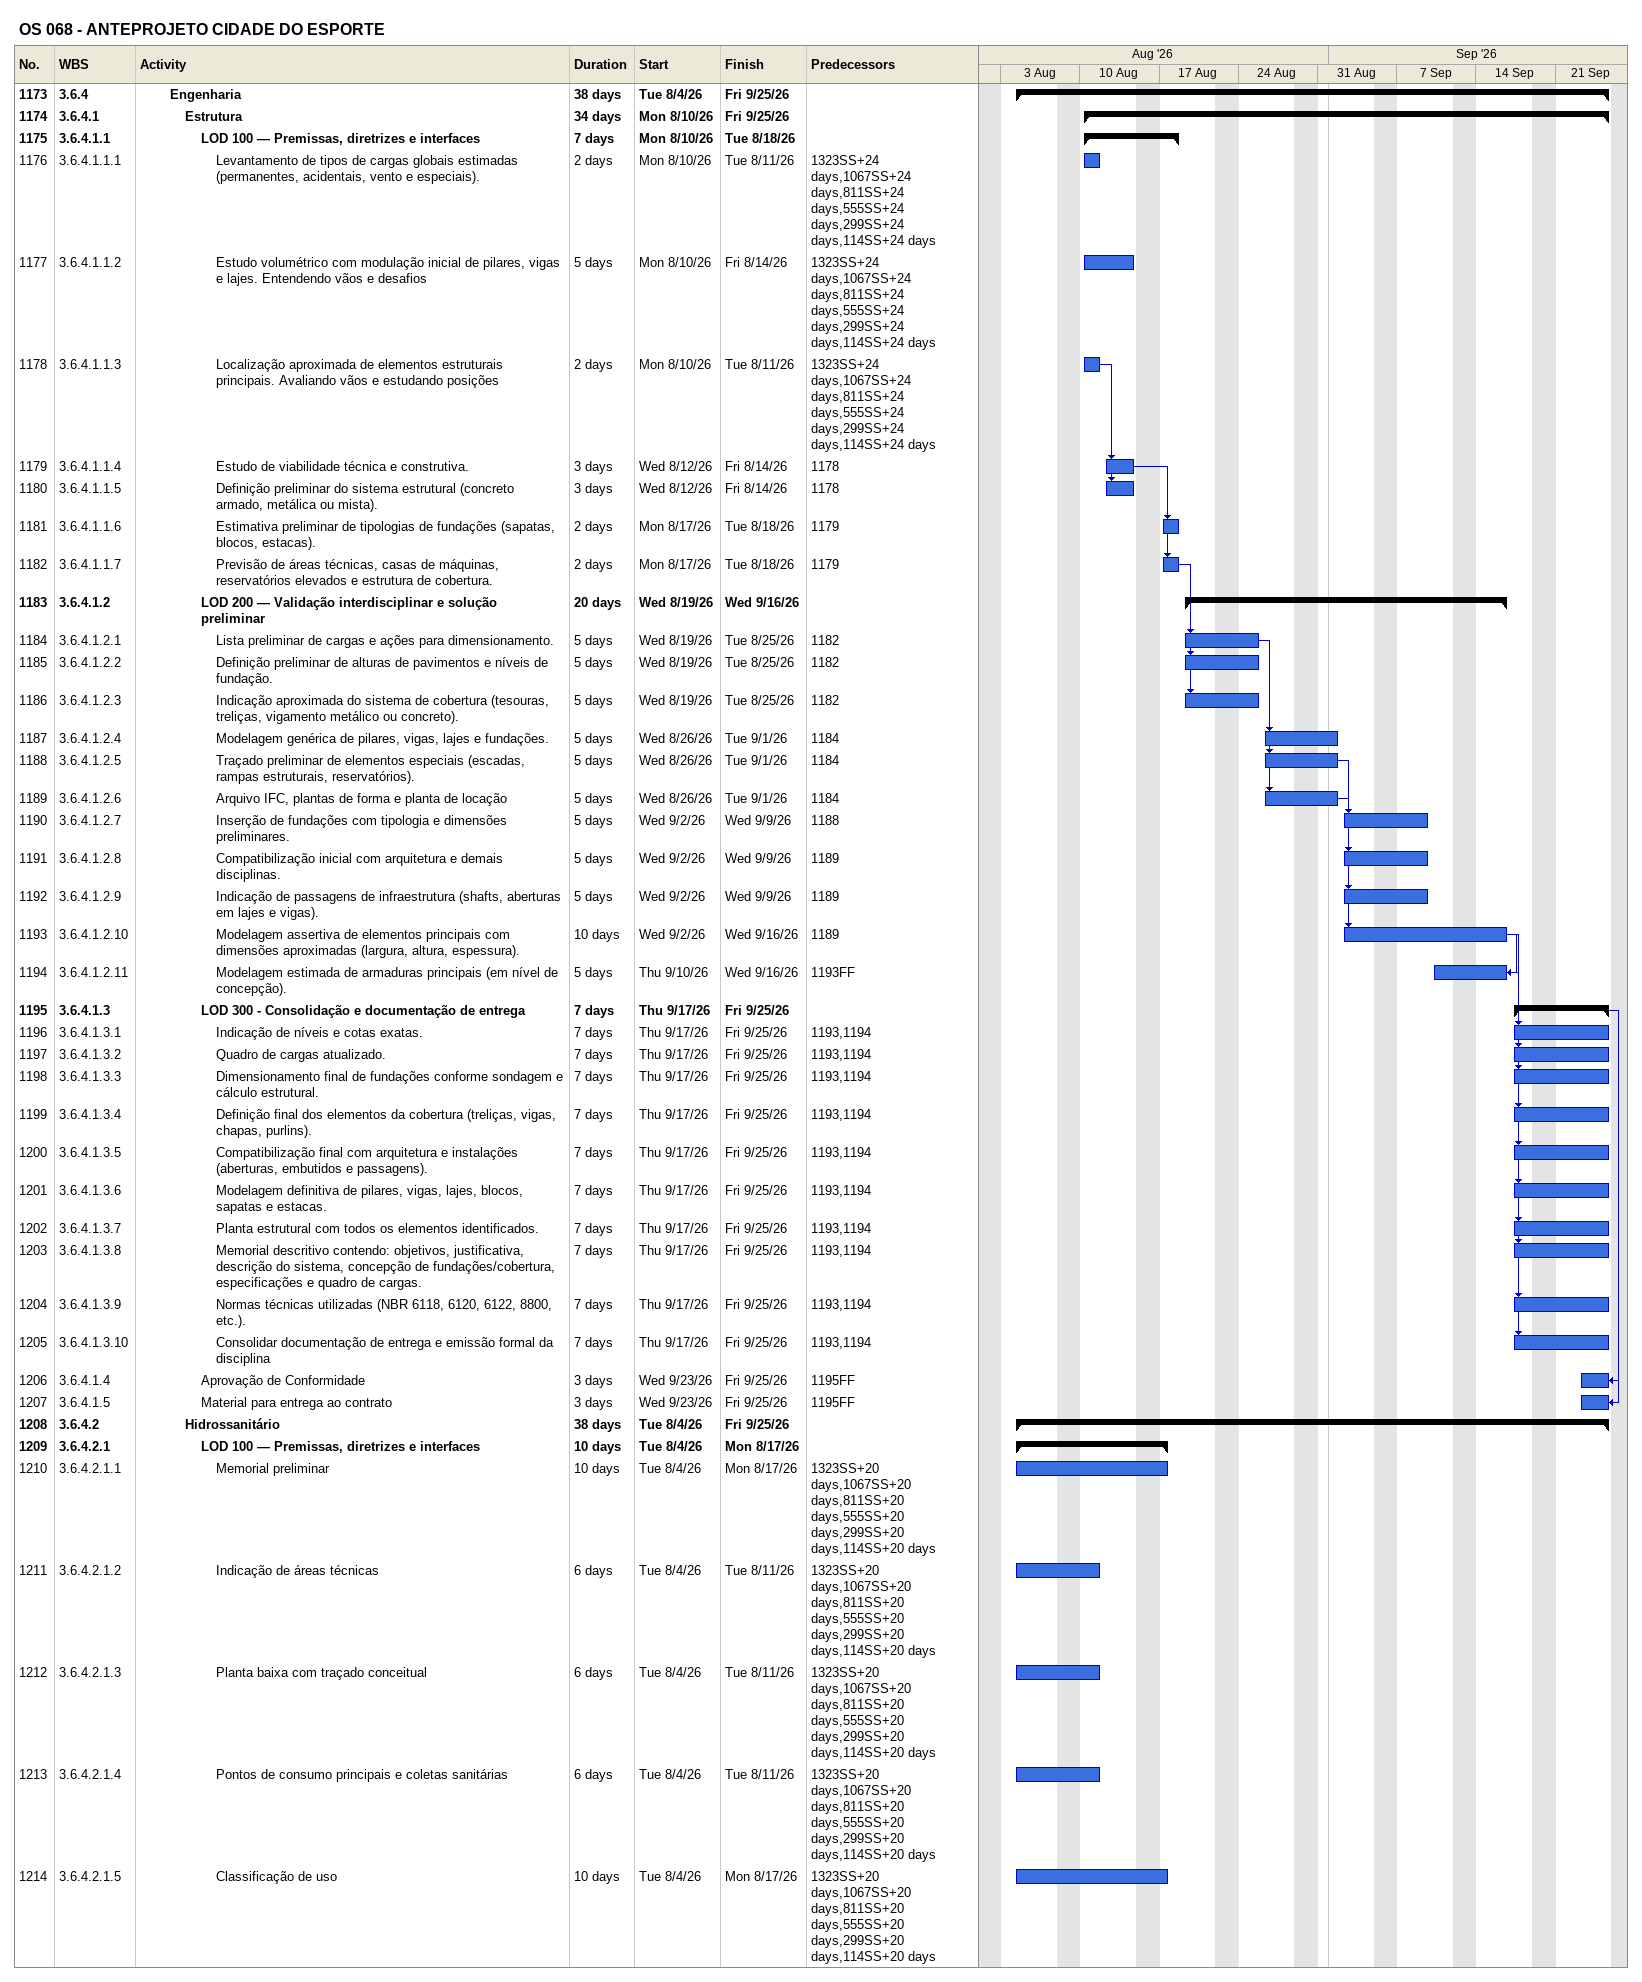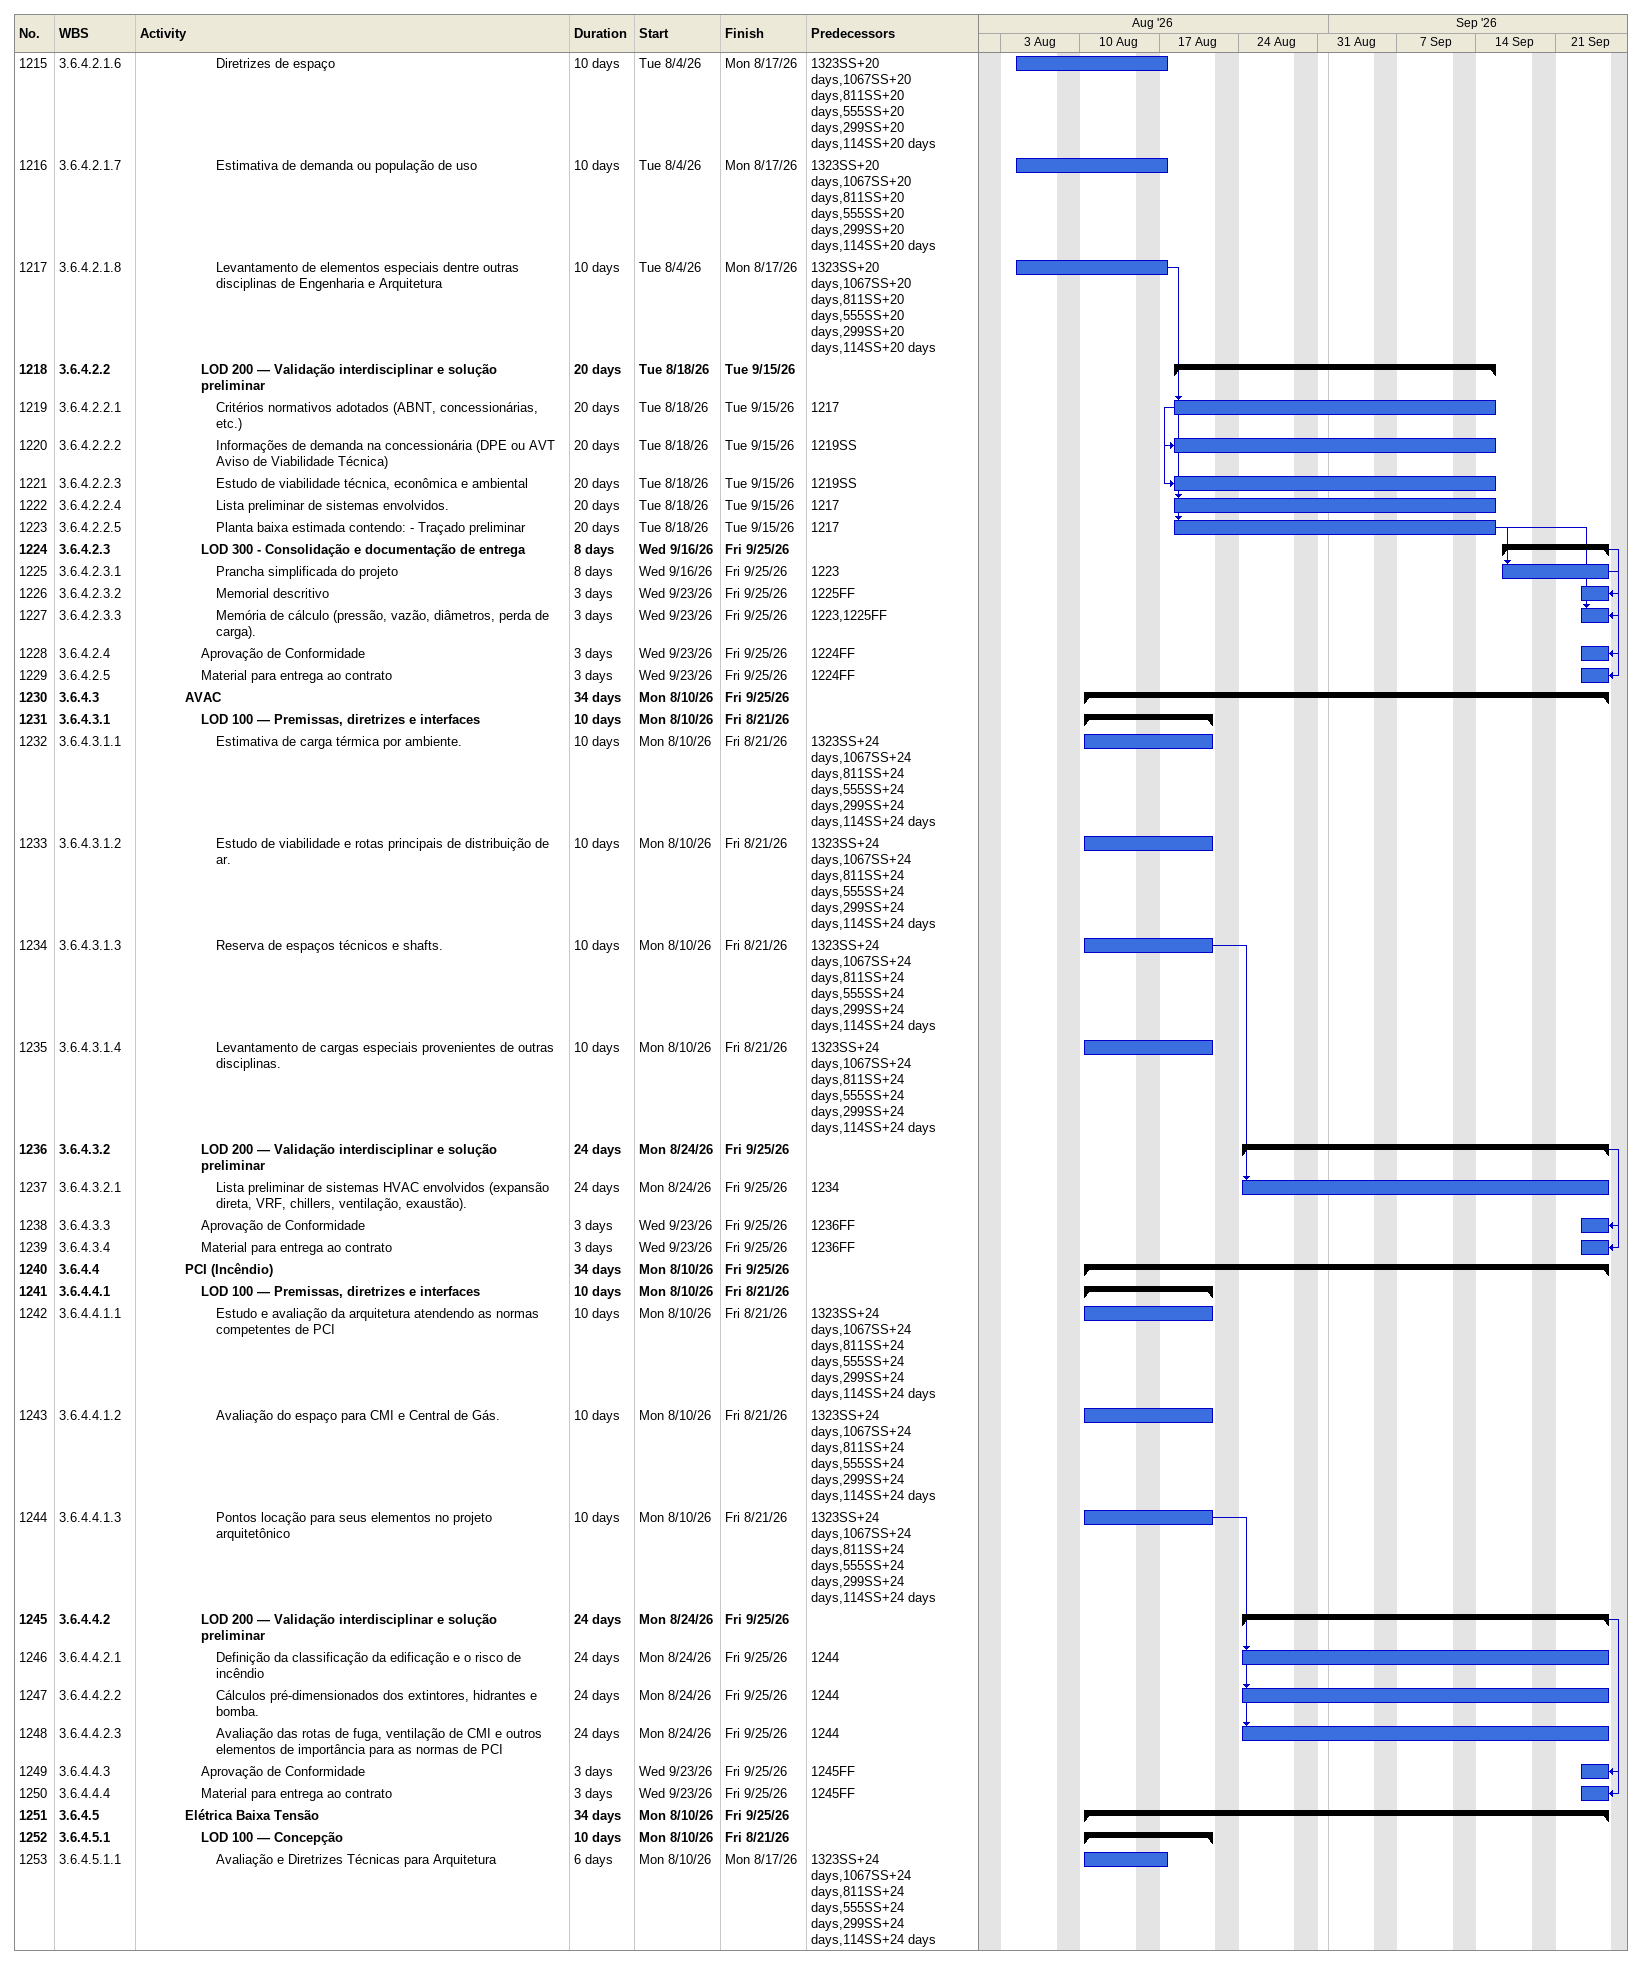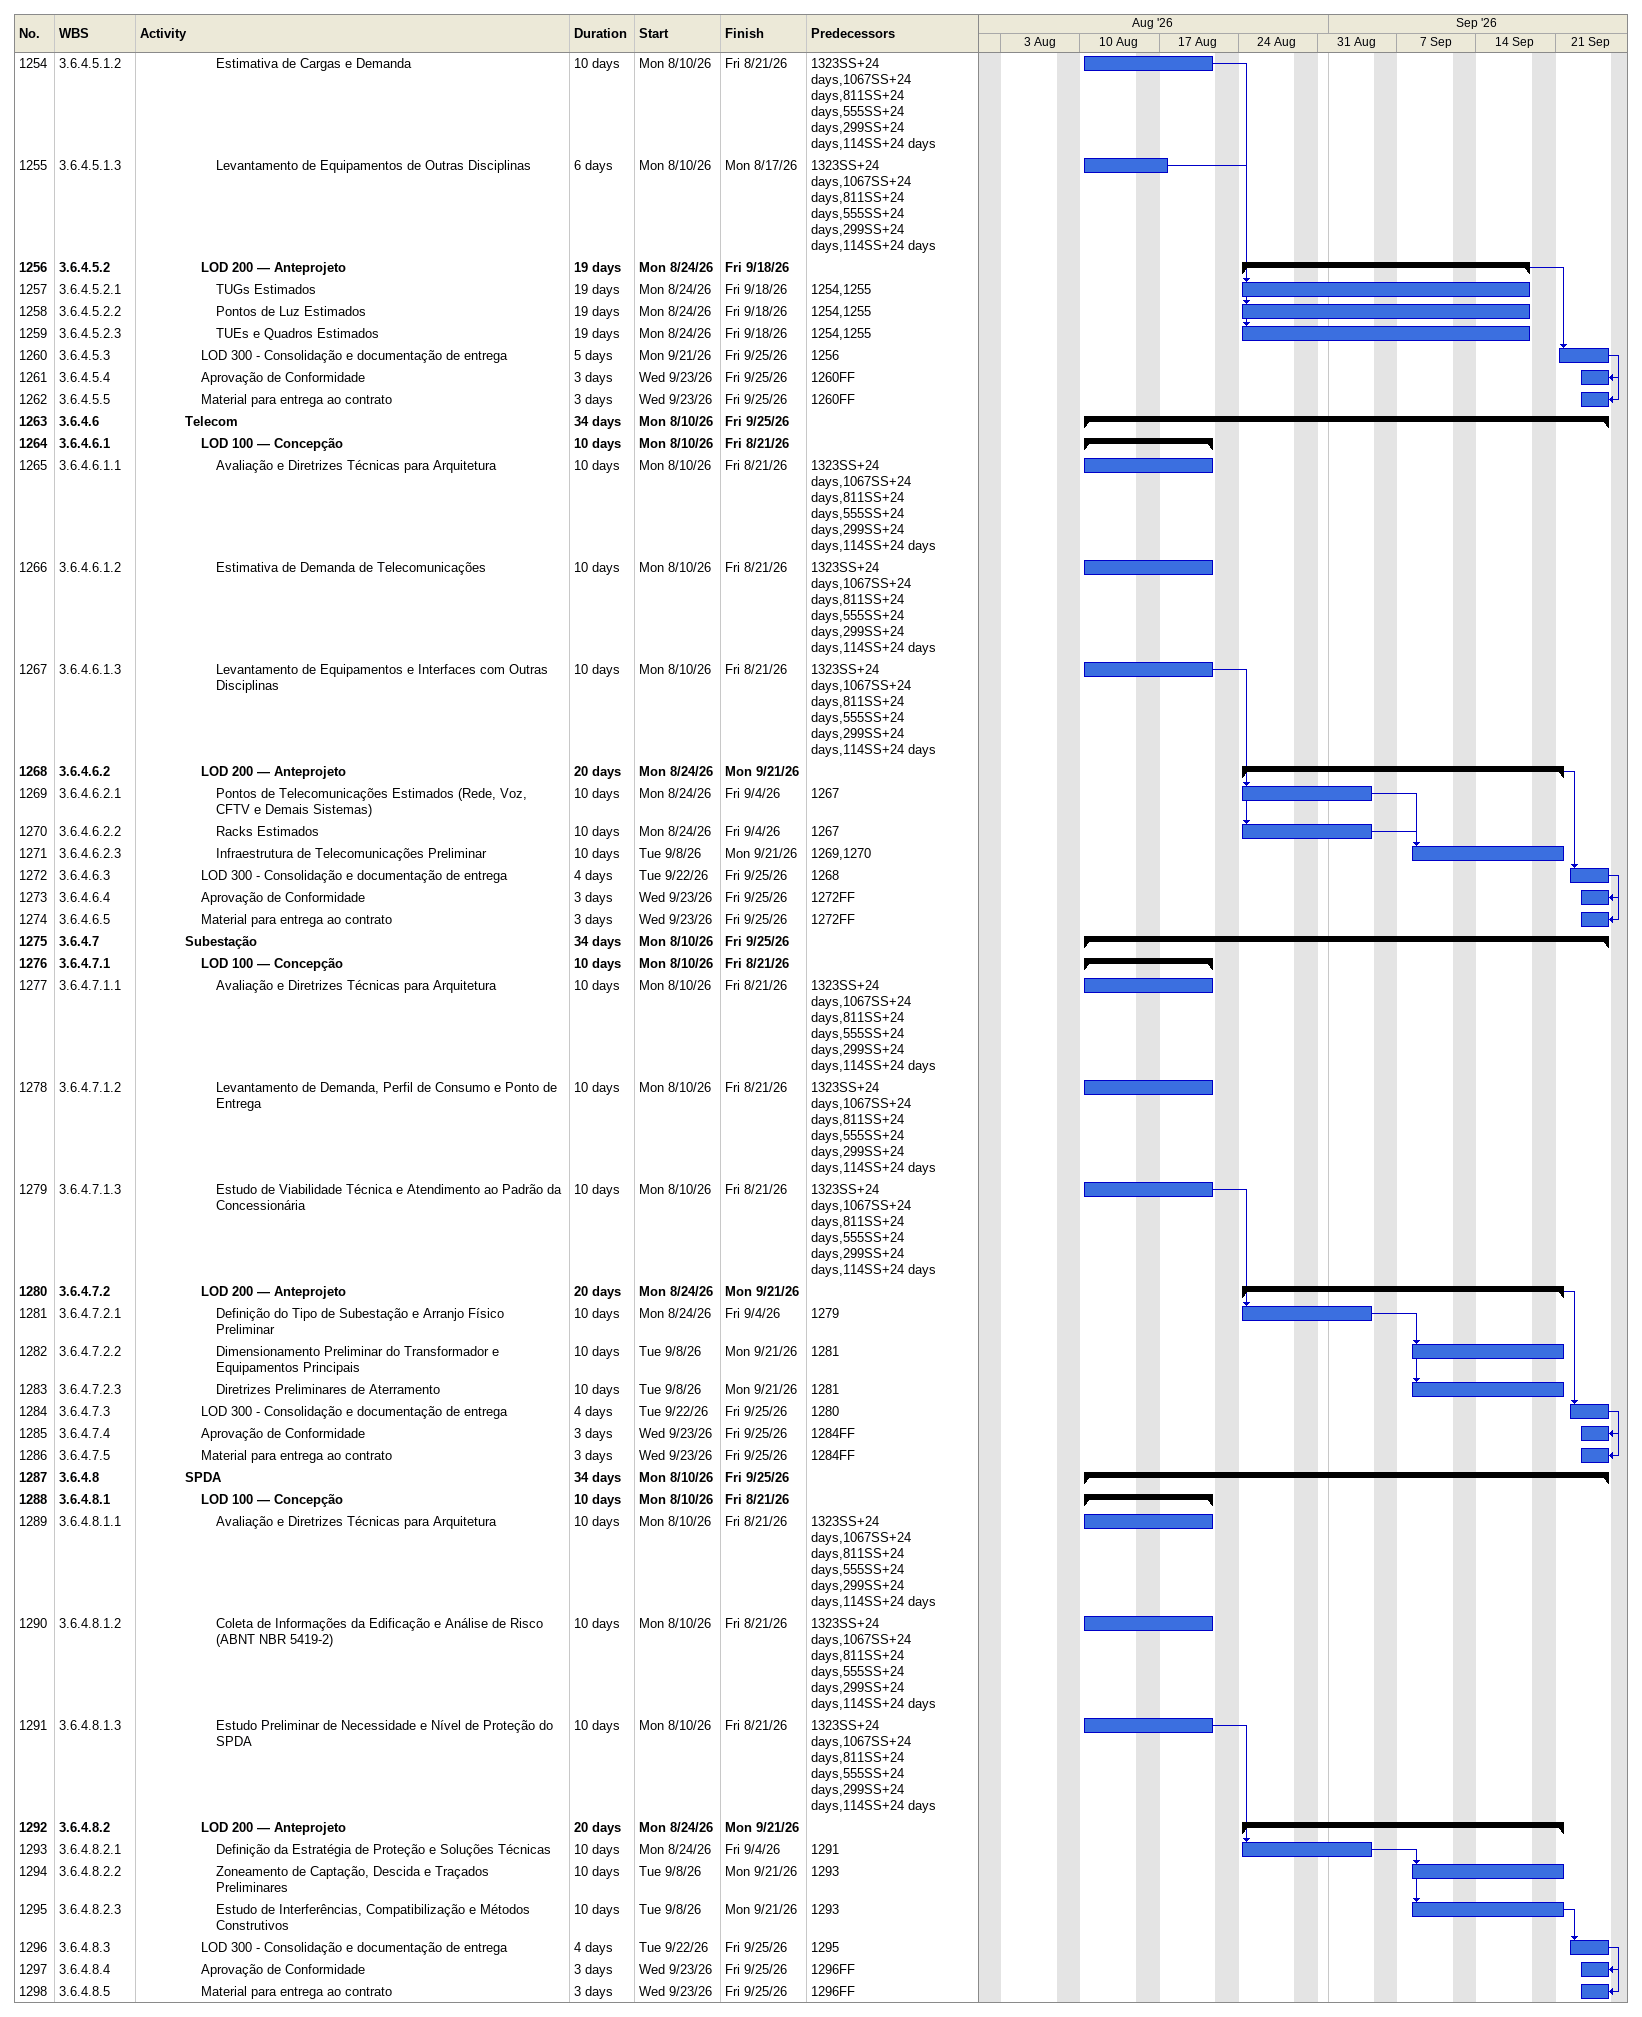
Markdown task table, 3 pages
OS 068 - ANTEPROJETO CIDADE DO ESPORTE

| ID | WBS | Task | Duration | Start | Finish | Predecessors |
|---|---|---|---|---|---|---|
| 1173 | 3.6.4 | **Engenharia** | 38d | 2026-08-04 | 2026-09-25 |  |
| 1174 | 3.6.4.1 | **Estrutura** | 34d | 2026-08-10 | 2026-09-25 |  |
| 1175 | 3.6.4.1.1 | **LOD 100 — Premissas, diretrizes e interfaces** | 7d | 2026-08-10 | 2026-08-18 |  |
| 1176 | 3.6.4.1.1.1 | Levantamento de tipos de cargas globais estimadas (permanentes, acidentais, vento e especiais). | 2d | 2026-08-10 | 2026-08-11 | 1323SS+24d, 1067SS+24d, 811SS+24d, 555SS+24d, 299SS+24d, 114SS+24d |
| 1177 | 3.6.4.1.1.2 | Estudo volumétrico com modulação inicial de pilares, vigas e lajes. Entendendo vãos e desafios | 5d | 2026-08-10 | 2026-08-14 | 1323SS+24d, 1067SS+24d, 811SS+24d, 555SS+24d, 299SS+24d, 114SS+24d |
| 1178 | 3.6.4.1.1.3 | Localização aproximada de elementos estruturais principais. Avaliando vãos e estudando posições | 2d | 2026-08-10 | 2026-08-11 | 1323SS+24d, 1067SS+24d, 811SS+24d, 555SS+24d, 299SS+24d, 114SS+24d |
| 1179 | 3.6.4.1.1.4 | Estudo de viabilidade técnica e construtiva. | 3d | 2026-08-12 | 2026-08-14 | 1178 |
| 1180 | 3.6.4.1.1.5 | Definição preliminar do sistema estrutural (concreto armado, metálica ou mista). | 3d | 2026-08-12 | 2026-08-14 | 1178 |
| 1181 | 3.6.4.1.1.6 | Estimativa preliminar de tipologias de fundações (sapatas, blocos, estacas). | 2d | 2026-08-17 | 2026-08-18 | 1179 |
| 1182 | 3.6.4.1.1.7 | Previsão de áreas técnicas, casas de máquinas, reservatórios elevados e estrutura de cobertura. | 2d | 2026-08-17 | 2026-08-18 | 1179 |
| 1183 | 3.6.4.1.2 | **LOD 200 — Validação interdisciplinar e solução preliminar** | 20d | 2026-08-19 | 2026-09-16 |  |
| 1184 | 3.6.4.1.2.1 | Lista preliminar de cargas e ações para dimensionamento. | 5d | 2026-08-19 | 2026-08-25 | 1182 |
| 1185 | 3.6.4.1.2.2 | Definição preliminar de alturas de pavimentos e níveis de fundação. | 5d | 2026-08-19 | 2026-08-25 | 1182 |
| 1186 | 3.6.4.1.2.3 | Indicação aproximada do sistema de cobertura (tesouras, treliças, vigamento metálico ou concreto). | 5d | 2026-08-19 | 2026-08-25 | 1182 |
| 1187 | 3.6.4.1.2.4 | Modelagem genérica de pilares, vigas, lajes e fundações. | 5d | 2026-08-26 | 2026-09-01 | 1184 |
| 1188 | 3.6.4.1.2.5 | Traçado preliminar de elementos especiais (escadas, rampas estruturais, reservatórios). | 5d | 2026-08-26 | 2026-09-01 | 1184 |
| 1189 | 3.6.4.1.2.6 | Arquivo IFC, plantas de forma e planta de locação | 5d | 2026-08-26 | 2026-09-01 | 1184 |
| 1190 | 3.6.4.1.2.7 | Inserção de fundações com tipologia e dimensões preliminares. | 5d | 2026-09-02 | 2026-09-09 | 1188 |
| 1191 | 3.6.4.1.2.8 | Compatibilização inicial com arquitetura e demais disciplinas. | 5d | 2026-09-02 | 2026-09-09 | 1189 |
| 1192 | 3.6.4.1.2.9 | Indicação de passagens de infraestrutura (shafts, aberturas em lajes e vigas). | 5d | 2026-09-02 | 2026-09-09 | 1189 |
| 1193 | 3.6.4.1.2.10 | Modelagem assertiva de elementos principais com dimensões aproximadas (largura, altura, espessura). | 10d | 2026-09-02 | 2026-09-16 | 1189 |
| 1194 | 3.6.4.1.2.11 | Modelagem estimada de armaduras principais (em nível de concepção). | 5d | 2026-09-10 | 2026-09-16 | 1193FF |
| 1195 | 3.6.4.1.3 | **LOD 300 - Consolidação e documentação de entrega** | 7d | 2026-09-17 | 2026-09-25 |  |
| 1196 | 3.6.4.1.3.1 | Indicação de níveis e cotas exatas. | 7d | 2026-09-17 | 2026-09-25 | 1193, 1194 |
| 1197 | 3.6.4.1.3.2 | Quadro de cargas atualizado. | 7d | 2026-09-17 | 2026-09-25 | 1193, 1194 |
| 1198 | 3.6.4.1.3.3 | Dimensionamento final de fundações conforme sondagem e cálculo estrutural. | 7d | 2026-09-17 | 2026-09-25 | 1193, 1194 |
| 1199 | 3.6.4.1.3.4 | Definição final dos elementos da cobertura (treliças, vigas, chapas, purlins). | 7d | 2026-09-17 | 2026-09-25 | 1193, 1194 |
| 1200 | 3.6.4.1.3.5 | Compatibilização final com arquitetura e instalações (aberturas, embutidos e passagens). | 7d | 2026-09-17 | 2026-09-25 | 1193, 1194 |
| 1201 | 3.6.4.1.3.6 | Modelagem definitiva de pilares, vigas, lajes, blocos, sapatas e estacas. | 7d | 2026-09-17 | 2026-09-25 | 1193, 1194 |
| 1202 | 3.6.4.1.3.7 | Planta estrutural com todos os elementos identificados. | 7d | 2026-09-17 | 2026-09-25 | 1193, 1194 |
| 1203 | 3.6.4.1.3.8 | Memorial descritivo contendo: objetivos, justificativa, descrição do sistema, concepção de fundações/cobertura, especificações e quadro de cargas. | 7d | 2026-09-17 | 2026-09-25 | 1193, 1194 |
| 1204 | 3.6.4.1.3.9 | Normas técnicas utilizadas (NBR 6118, 6120, 6122, 8800, etc.). | 7d | 2026-09-17 | 2026-09-25 | 1193, 1194 |
| 1205 | 3.6.4.1.3.10 | Consolidar documentação de entrega e emissão formal da disciplina | 7d | 2026-09-17 | 2026-09-25 | 1193, 1194 |
| 1206 | 3.6.4.1.4 | Aprovação de Conformidade | 3d | 2026-09-23 | 2026-09-25 | 1195FF |
| 1207 | 3.6.4.1.5 | Material para entrega ao contrato | 3d | 2026-09-23 | 2026-09-25 | 1195FF |
| 1208 | 3.6.4.2 | **Hidrossanitário** | 38d | 2026-08-04 | 2026-09-25 |  |
| 1209 | 3.6.4.2.1 | **LOD 100 — Premissas, diretrizes e interfaces** | 10d | 2026-08-04 | 2026-08-17 |  |
| 1210 | 3.6.4.2.1.1 | Memorial preliminar | 10d | 2026-08-04 | 2026-08-17 | 1323SS+20d, 1067SS+20d, 811SS+20d, 555SS+20d, 299SS+20d, 114SS+20d |
| 1211 | 3.6.4.2.1.2 | Indicação de áreas técnicas | 6d | 2026-08-04 | 2026-08-11 | 1323SS+20d, 1067SS+20d, 811SS+20d, 555SS+20d, 299SS+20d, 114SS+20d |
| 1212 | 3.6.4.2.1.3 | Planta baixa com traçado conceitual | 6d | 2026-08-04 | 2026-08-11 | 1323SS+20d, 1067SS+20d, 811SS+20d, 555SS+20d, 299SS+20d, 114SS+20d |
| 1213 | 3.6.4.2.1.4 | Pontos de consumo principais e coletas sanitárias | 6d | 2026-08-04 | 2026-08-11 | 1323SS+20d, 1067SS+20d, 811SS+20d, 555SS+20d, 299SS+20d, 114SS+20d |
| 1214 | 3.6.4.2.1.5 | Classificação de uso | 10d | 2026-08-04 | 2026-08-17 | 1323SS+20d, 1067SS+20d, 811SS+20d, 555SS+20d, 299SS+20d, 114SS+20d |
| 1215 | 3.6.4.2.1.6 | Diretrizes de espaço | 10d | 2026-08-04 | 2026-08-17 | 1323SS+20d, 1067SS+20d, 811SS+20d, 555SS+20d, 299SS+20d, 114SS+20d |
| 1216 | 3.6.4.2.1.7 | Estimativa de demanda ou população de uso | 10d | 2026-08-04 | 2026-08-17 | 1323SS+20d, 1067SS+20d, 811SS+20d, 555SS+20d, 299SS+20d, 114SS+20d |
| 1217 | 3.6.4.2.1.8 | Levantamento de elementos especiais dentre outras disciplinas de Engenharia e Arquitetura | 10d | 2026-08-04 | 2026-08-17 | 1323SS+20d, 1067SS+20d, 811SS+20d, 555SS+20d, 299SS+20d, 114SS+20d |
| 1218 | 3.6.4.2.2 | **LOD 200 — Validação interdisciplinar e solução preliminar** | 20d | 2026-08-18 | 2026-09-15 |  |
| 1219 | 3.6.4.2.2.1 | Critérios normativos adotados (ABNT, concessionárias, etc.) | 20d | 2026-08-18 | 2026-09-15 | 1217 |
| 1220 | 3.6.4.2.2.2 | Informações de demanda na concessionária (DPE ou AVT Aviso de Viabilidade Técnica) | 20d | 2026-08-18 | 2026-09-15 | 1219SS |
| 1221 | 3.6.4.2.2.3 | Estudo de viabilidade técnica, econômica e ambiental | 20d | 2026-08-18 | 2026-09-15 | 1219SS |
| 1222 | 3.6.4.2.2.4 | Lista preliminar de sistemas envolvidos. | 20d | 2026-08-18 | 2026-09-15 | 1217 |
| 1223 | 3.6.4.2.2.5 | Planta baixa estimada contendo: - Traçado preliminar | 20d | 2026-08-18 | 2026-09-15 | 1217 |
| 1224 | 3.6.4.2.3 | **LOD 300 - Consolidação e documentação de entrega** | 8d | 2026-09-16 | 2026-09-25 |  |
| 1225 | 3.6.4.2.3.1 | Prancha simplificada do projeto | 8d | 2026-09-16 | 2026-09-25 | 1223 |
| 1226 | 3.6.4.2.3.2 | Memorial descritivo | 3d | 2026-09-23 | 2026-09-25 | 1225FF |
| 1227 | 3.6.4.2.3.3 | Memória de cálculo (pressão, vazão, diâmetros, perda de carga). | 3d | 2026-09-23 | 2026-09-25 | 1223, 1225FF |
| 1228 | 3.6.4.2.4 | Aprovação de Conformidade | 3d | 2026-09-23 | 2026-09-25 | 1224FF |
| 1229 | 3.6.4.2.5 | Material para entrega ao contrato | 3d | 2026-09-23 | 2026-09-25 | 1224FF |
| 1230 | 3.6.4.3 | **AVAC** | 34d | 2026-08-10 | 2026-09-25 |  |
| 1231 | 3.6.4.3.1 | **LOD 100 — Premissas, diretrizes e interfaces** | 10d | 2026-08-10 | 2026-08-21 |  |
| 1232 | 3.6.4.3.1.1 | Estimativa de carga térmica por ambiente. | 10d | 2026-08-10 | 2026-08-21 | 1323SS+24d, 1067SS+24d, 811SS+24d, 555SS+24d, 299SS+24d, 114SS+24d |
| 1233 | 3.6.4.3.1.2 | Estudo de viabilidade e rotas principais de distribuição de ar. | 10d | 2026-08-10 | 2026-08-21 | 1323SS+24d, 1067SS+24d, 811SS+24d, 555SS+24d, 299SS+24d, 114SS+24d |
| 1234 | 3.6.4.3.1.3 | Reserva de espaços técnicos e shafts. | 10d | 2026-08-10 | 2026-08-21 | 1323SS+24d, 1067SS+24d, 811SS+24d, 555SS+24d, 299SS+24d, 114SS+24d |
| 1235 | 3.6.4.3.1.4 | Levantamento de cargas especiais provenientes de outras disciplinas. | 10d | 2026-08-10 | 2026-08-21 | 1323SS+24d, 1067SS+24d, 811SS+24d, 555SS+24d, 299SS+24d, 114SS+24d |
| 1236 | 3.6.4.3.2 | **LOD 200 — Validação interdisciplinar e solução preliminar** | 24d | 2026-08-24 | 2026-09-25 |  |
| 1237 | 3.6.4.3.2.1 | Lista preliminar de sistemas HVAC envolvidos (expansão direta, VRF, chillers, ventilação, exaustão). | 24d | 2026-08-24 | 2026-09-25 | 1234 |
| 1238 | 3.6.4.3.3 | Aprovação de Conformidade | 3d | 2026-09-23 | 2026-09-25 | 1236FF |
| 1239 | 3.6.4.3.4 | Material para entrega ao contrato | 3d | 2026-09-23 | 2026-09-25 | 1236FF |
| 1240 | 3.6.4.4 | **PCI (Incêndio)** | 34d | 2026-08-10 | 2026-09-25 |  |
| 1241 | 3.6.4.4.1 | **LOD 100 — Premissas, diretrizes e interfaces** | 10d | 2026-08-10 | 2026-08-21 |  |
| 1242 | 3.6.4.4.1.1 | Estudo e avaliação da arquitetura atendendo as normas competentes de PCI | 10d | 2026-08-10 | 2026-08-21 | 1323SS+24d, 1067SS+24d, 811SS+24d, 555SS+24d, 299SS+24d, 114SS+24d |
| 1243 | 3.6.4.4.1.2 | Avaliação do espaço para CMI e Central de Gás. | 10d | 2026-08-10 | 2026-08-21 | 1323SS+24d, 1067SS+24d, 811SS+24d, 555SS+24d, 299SS+24d, 114SS+24d |
| 1244 | 3.6.4.4.1.3 | Pontos locação para seus elementos no projeto arquitetônico | 10d | 2026-08-10 | 2026-08-21 | 1323SS+24d, 1067SS+24d, 811SS+24d, 555SS+24d, 299SS+24d, 114SS+24d |
| 1245 | 3.6.4.4.2 | **LOD 200 — Validação interdisciplinar e solução preliminar** | 24d | 2026-08-24 | 2026-09-25 |  |
| 1246 | 3.6.4.4.2.1 | Definição da classificação da edificação e o risco de incêndio | 24d | 2026-08-24 | 2026-09-25 | 1244 |
| 1247 | 3.6.4.4.2.2 | Cálculos pré-dimensionados dos extintores, hidrantes e bomba. | 24d | 2026-08-24 | 2026-09-25 | 1244 |
| 1248 | 3.6.4.4.2.3 | Avaliação das rotas de fuga, ventilação de CMI e outros elementos de importância para as normas de PCI | 24d | 2026-08-24 | 2026-09-25 | 1244 |
| 1249 | 3.6.4.4.3 | Aprovação de Conformidade | 3d | 2026-09-23 | 2026-09-25 | 1245FF |
| 1250 | 3.6.4.4.4 | Material para entrega ao contrato | 3d | 2026-09-23 | 2026-09-25 | 1245FF |
| 1251 | 3.6.4.5 | **Elétrica Baixa Tensão** | 34d | 2026-08-10 | 2026-09-25 |  |
| 1252 | 3.6.4.5.1 | **LOD 100 — Concepção** | 10d | 2026-08-10 | 2026-08-21 |  |
| 1253 | 3.6.4.5.1.1 | Avaliação e Diretrizes Técnicas para Arquitetura | 6d | 2026-08-10 | 2026-08-17 | 1323SS+24d, 1067SS+24d, 811SS+24d, 555SS+24d, 299SS+24d, 114SS+24d |
| 1254 | 3.6.4.5.1.2 | Estimativa de Cargas e Demanda | 10d | 2026-08-10 | 2026-08-21 | 1323SS+24d, 1067SS+24d, 811SS+24d, 555SS+24d, 299SS+24d, 114SS+24d |
| 1255 | 3.6.4.5.1.3 | Levantamento de Equipamentos de Outras Disciplinas | 6d | 2026-08-10 | 2026-08-17 | 1323SS+24d, 1067SS+24d, 811SS+24d, 555SS+24d, 299SS+24d, 114SS+24d |
| 1256 | 3.6.4.5.2 | **LOD 200 — Anteprojeto** | 19d | 2026-08-24 | 2026-09-18 |  |
| 1257 | 3.6.4.5.2.1 | TUGs Estimados | 19d | 2026-08-24 | 2026-09-18 | 1254, 1255 |
| 1258 | 3.6.4.5.2.2 | Pontos de Luz Estimados | 19d | 2026-08-24 | 2026-09-18 | 1254, 1255 |
| 1259 | 3.6.4.5.2.3 | TUEs e Quadros Estimados | 19d | 2026-08-24 | 2026-09-18 | 1254, 1255 |
| 1260 | 3.6.4.5.3 | LOD 300 - Consolidação e documentação de entrega | 5d | 2026-09-21 | 2026-09-25 | 1256 |
| 1261 | 3.6.4.5.4 | Aprovação de Conformidade | 3d | 2026-09-23 | 2026-09-25 | 1260FF |
| 1262 | 3.6.4.5.5 | Material para entrega ao contrato | 3d | 2026-09-23 | 2026-09-25 | 1260FF |
| 1263 | 3.6.4.6 | **Telecom** | 34d | 2026-08-10 | 2026-09-25 |  |
| 1264 | 3.6.4.6.1 | **LOD 100 — Concepção** | 10d | 2026-08-10 | 2026-08-21 |  |
| 1265 | 3.6.4.6.1.1 | Avaliação e Diretrizes Técnicas para Arquitetura | 10d | 2026-08-10 | 2026-08-21 | 1323SS+24d, 1067SS+24d, 811SS+24d, 555SS+24d, 299SS+24d, 114SS+24d |
| 1266 | 3.6.4.6.1.2 | Estimativa de Demanda de Telecomunicações | 10d | 2026-08-10 | 2026-08-21 | 1323SS+24d, 1067SS+24d, 811SS+24d, 555SS+24d, 299SS+24d, 114SS+24d |
| 1267 | 3.6.4.6.1.3 | Levantamento de Equipamentos e Interfaces com Outras Disciplinas | 10d | 2026-08-10 | 2026-08-21 | 1323SS+24d, 1067SS+24d, 811SS+24d, 555SS+24d, 299SS+24d, 114SS+24d |
| 1268 | 3.6.4.6.2 | **LOD 200 — Anteprojeto** | 20d | 2026-08-24 | 2026-09-21 |  |
| 1269 | 3.6.4.6.2.1 | Pontos de Telecomunicações Estimados (Rede, Voz, CFTV e Demais Sistemas) | 10d | 2026-08-24 | 2026-09-04 | 1267 |
| 1270 | 3.6.4.6.2.2 | Racks Estimados | 10d | 2026-08-24 | 2026-09-04 | 1267 |
| 1271 | 3.6.4.6.2.3 | Infraestrutura de Telecomunicações Preliminar | 10d | 2026-09-08 | 2026-09-21 | 1269, 1270 |
| 1272 | 3.6.4.6.3 | LOD 300 - Consolidação e documentação de entrega | 4d | 2026-09-22 | 2026-09-25 | 1268 |
| 1273 | 3.6.4.6.4 | Aprovação de Conformidade | 3d | 2026-09-23 | 2026-09-25 | 1272FF |
| 1274 | 3.6.4.6.5 | Material para entrega ao contrato | 3d | 2026-09-23 | 2026-09-25 | 1272FF |
| 1275 | 3.6.4.7 | **Subestação** | 34d | 2026-08-10 | 2026-09-25 |  |
| 1276 | 3.6.4.7.1 | **LOD 100 — Concepção** | 10d | 2026-08-10 | 2026-08-21 |  |
| 1277 | 3.6.4.7.1.1 | Avaliação e Diretrizes Técnicas para Arquitetura | 10d | 2026-08-10 | 2026-08-21 | 1323SS+24d, 1067SS+24d, 811SS+24d, 555SS+24d, 299SS+24d, 114SS+24d |
| 1278 | 3.6.4.7.1.2 | Levantamento de Demanda, Perfil de Consumo e Ponto de Entrega | 10d | 2026-08-10 | 2026-08-21 | 1323SS+24d, 1067SS+24d, 811SS+24d, 555SS+24d, 299SS+24d, 114SS+24d |
| 1279 | 3.6.4.7.1.3 | Estudo de Viabilidade Técnica e Atendimento ao Padrão da Concessionária | 10d | 2026-08-10 | 2026-08-21 | 1323SS+24d, 1067SS+24d, 811SS+24d, 555SS+24d, 299SS+24d, 114SS+24d |
| 1280 | 3.6.4.7.2 | **LOD 200 — Anteprojeto** | 20d | 2026-08-24 | 2026-09-21 |  |
| 1281 | 3.6.4.7.2.1 | Definição do Tipo de Subestação e Arranjo Físico Preliminar | 10d | 2026-08-24 | 2026-09-04 | 1279 |
| 1282 | 3.6.4.7.2.2 | Dimensionamento Preliminar do Transformador e Equipamentos Principais | 10d | 2026-09-08 | 2026-09-21 | 1281 |
| 1283 | 3.6.4.7.2.3 | Diretrizes Preliminares de Aterramento | 10d | 2026-09-08 | 2026-09-21 | 1281 |
| 1284 | 3.6.4.7.3 | LOD 300 - Consolidação e documentação de entrega | 4d | 2026-09-22 | 2026-09-25 | 1280 |
| 1285 | 3.6.4.7.4 | Aprovação de Conformidade | 3d | 2026-09-23 | 2026-09-25 | 1284FF |
| 1286 | 3.6.4.7.5 | Material para entrega ao contrato | 3d | 2026-09-23 | 2026-09-25 | 1284FF |
| 1287 | 3.6.4.8 | **SPDA** | 34d | 2026-08-10 | 2026-09-25 |  |
| 1288 | 3.6.4.8.1 | **LOD 100 — Concepção** | 10d | 2026-08-10 | 2026-08-21 |  |
| 1289 | 3.6.4.8.1.1 | Avaliação e Diretrizes Técnicas para Arquitetura | 10d | 2026-08-10 | 2026-08-21 | 1323SS+24d, 1067SS+24d, 811SS+24d, 555SS+24d, 299SS+24d, 114SS+24d |
| 1290 | 3.6.4.8.1.2 | Coleta de Informações da Edificação e Análise de Risco (ABNT NBR 5419-2) | 10d | 2026-08-10 | 2026-08-21 | 1323SS+24d, 1067SS+24d, 811SS+24d, 555SS+24d, 299SS+24d, 114SS+24d |
| 1291 | 3.6.4.8.1.3 | Estudo Preliminar de Necessidade e Nível de Proteção do SPDA | 10d | 2026-08-10 | 2026-08-21 | 1323SS+24d, 1067SS+24d, 811SS+24d, 555SS+24d, 299SS+24d, 114SS+24d |
| 1292 | 3.6.4.8.2 | **LOD 200 — Anteprojeto** | 20d | 2026-08-24 | 2026-09-21 |  |
| 1293 | 3.6.4.8.2.1 | Definição da Estratégia de Proteção e Soluções Técnicas | 10d | 2026-08-24 | 2026-09-04 | 1291 |
| 1294 | 3.6.4.8.2.2 | Zoneamento de Captação, Descida e Traçados Preliminares | 10d | 2026-09-08 | 2026-09-21 | 1293 |
| 1295 | 3.6.4.8.2.3 | Estudo de Interferências, Compatibilização e Métodos Construtivos | 10d | 2026-09-08 | 2026-09-21 | 1293 |
| 1296 | 3.6.4.8.3 | LOD 300 - Consolidação e documentação de entrega | 4d | 2026-09-22 | 2026-09-25 | 1295 |
| 1297 | 3.6.4.8.4 | Aprovação de Conformidade | 3d | 2026-09-23 | 2026-09-25 | 1296FF |
| 1298 | 3.6.4.8.5 | Material para entrega ao contrato | 3d | 2026-09-23 | 2026-09-25 | 1296FF |
